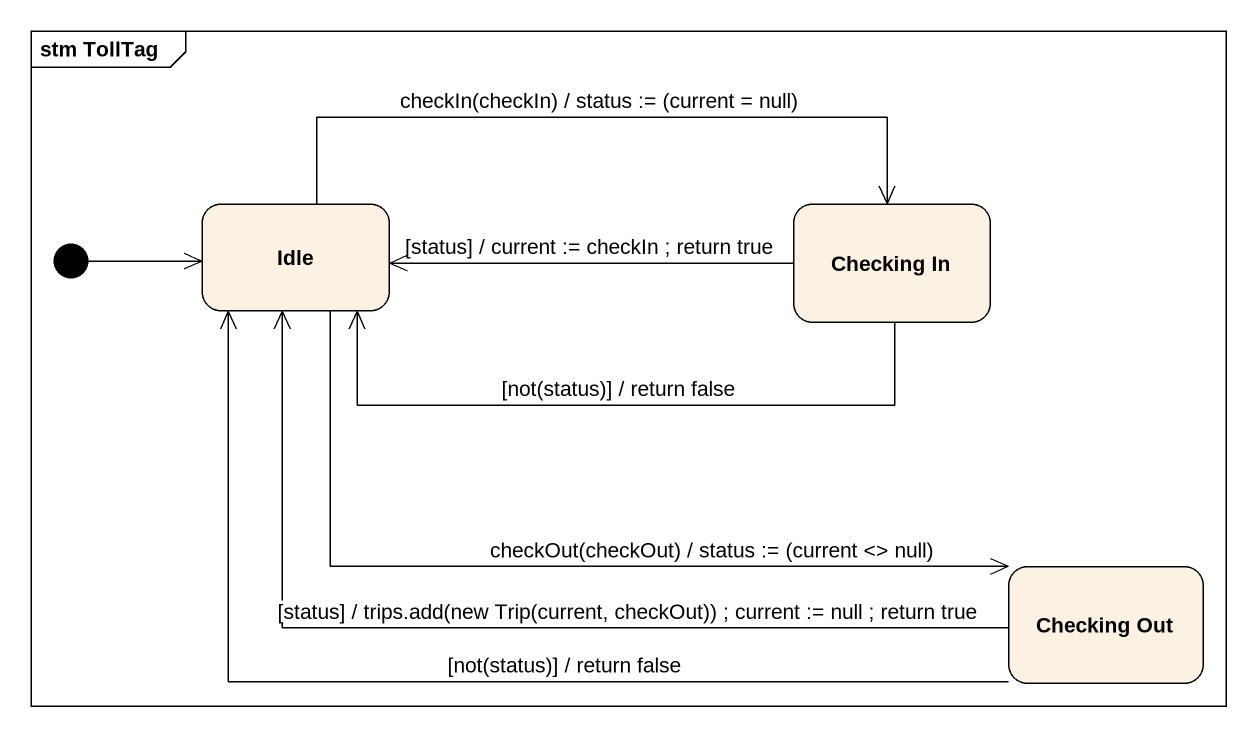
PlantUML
@startuml
mainframe stm TollTag
hide empty description
state Idle
state "Checking In" as Checking_In
state "Checking Out" as Checking_Out
[*] -right-> Idle
Idle -right-> Checking_In : checkIn(checkIn) / status := (current = null)
Idle -right-> Checking_Out : checkOut(checkOut) / status := (current <> null)
Checking_In -left-> Idle : [status] / current := checkIn ; return true
Checking_In -left-> Idle : [not(status)] / return false
Checking_Out -left-> Idle : [status] / trips.add(new Trip(current, checkOut)) ; current := null ; return true
Checking_Out -left-> Idle : [not(status)] / return false
@enduml
